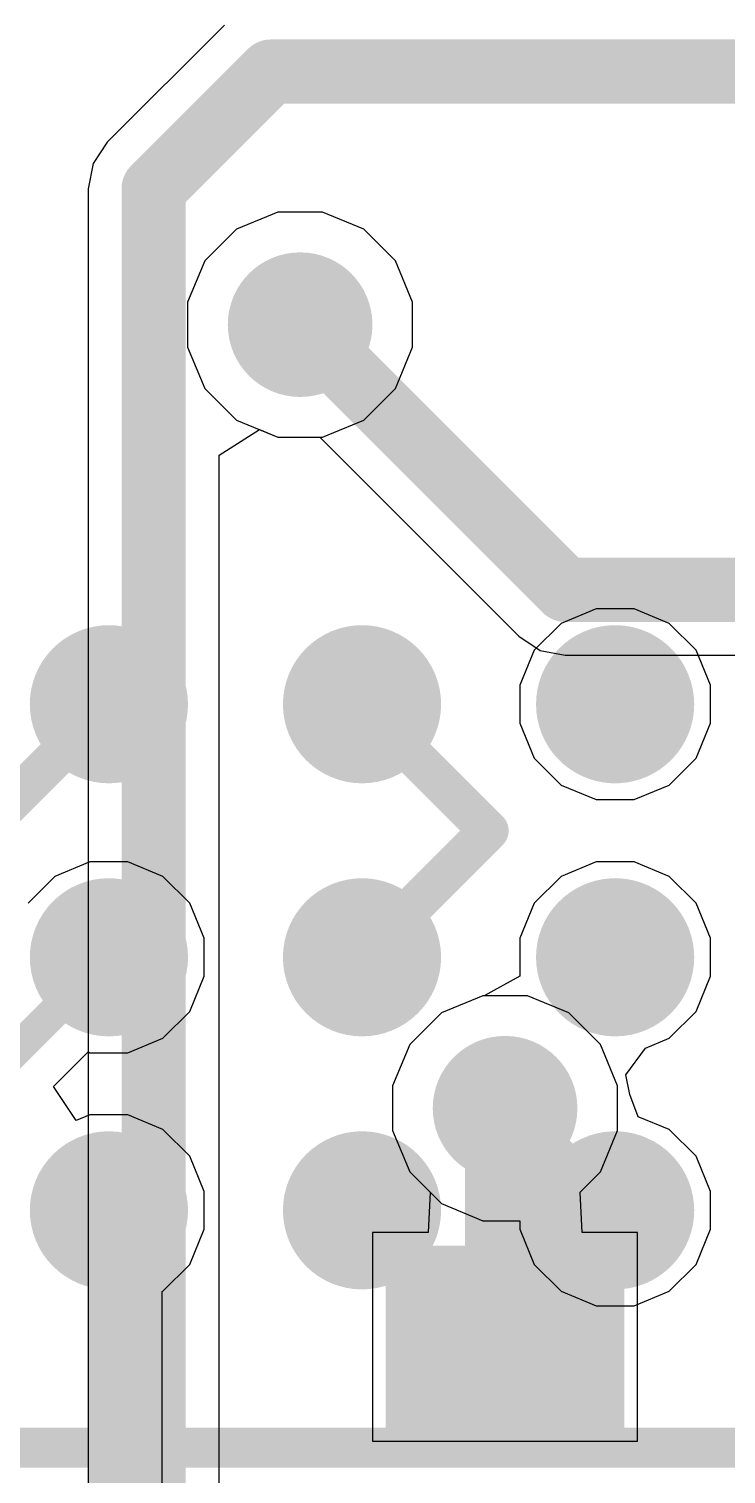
# Model space of a CAD drawing. Header units: millimetres. Extents: x -12 to 5428, y 0 to 5422.
# Drawn here: x 28.454 to 30.658, y 3.879 to 8.448 of the extents above; entities that cross this region are included whole.
import ezdxf

# ---------------------------------------------------------------- set-up
doc = ezdxf.new("R2010")
doc.units = ezdxf.units.MM
for name, color, linetype in [('BottomLayer', 5, 'Continuous'), ('BottomPaste', 16, 'Continuous'), ('BottomSolder', 6, 'Continuous'), ('TopLayer', 1, 'Continuous'), ('TopOverlay', 2, 'Continuous'), ('TopPaste', 8, 'Continuous'), ('TopSolder', 216, 'Continuous'), ('ViaHoleLayer', 16, 'Continuous')]:
    doc.layers.add(name, color=color, linetype=linetype)

# ---------------------------------------------------------------- blocks, each defined once
blk = doc.blocks.new('180_FCBGA__15X15__2')
at = {"layer": 'TopLayer'}
h = blk.add_hatch(color=1, dxfattribs=at)
edge = h.paths.add_edge_path()
edge.add_arc((-3.59999788, 6.800001640000001), 0.1999996, 0, 360)
h = blk.add_hatch(color=1, dxfattribs=at)
edge = h.paths.add_edge_path()
edge.add_arc((-2.79999694, 6.800001640000001), 0.1999996, 0, 360)
h = blk.add_hatch(color=1, dxfattribs=at)
edge = h.paths.add_edge_path()
edge.add_arc((-1.99999854, 6.800001640000001), 0.1999996, 0, 360)
h = blk.add_hatch(color=1, dxfattribs=at)
edge = h.paths.add_edge_path()
edge.add_arc((-3.59999788, 6.00000324), 0.1999996, 0, 360)
h = blk.add_hatch(color=1, dxfattribs=at)
edge = h.paths.add_edge_path()
edge.add_arc((-2.79999694, 6.00000324), 0.1999996, 0, 360)
h = blk.add_hatch(color=1, dxfattribs=at)
edge = h.paths.add_edge_path()
edge.add_arc((-1.99999854, 6.00000324), 0.1999996, 0, 360)
h = blk.add_hatch(color=1, dxfattribs=at)
edge = h.paths.add_edge_path()
edge.add_arc((-3.59999788, 5.2000023), 0.1999996, 0, 360)
h = blk.add_hatch(color=1, dxfattribs=at)
edge = h.paths.add_edge_path()
edge.add_arc((-2.79999694, 5.2000023), 0.1999996, 0, 360)
h = blk.add_hatch(color=1, dxfattribs=at)
edge = h.paths.add_edge_path()
edge.add_arc((-1.99999854, 5.2000023), 0.1999996, 0, 360)
at = {"layer": 'TopPaste'}
h = blk.add_hatch(color=8, dxfattribs=at)
edge = h.paths.add_edge_path()
edge.add_arc((-3.59999788, 6.800001640000001), 0.1999996, 0, 360)
h = blk.add_hatch(color=8, dxfattribs=at)
edge = h.paths.add_edge_path()
edge.add_arc((-2.79999694, 6.800001640000001), 0.1999996, 0, 360)
h = blk.add_hatch(color=8, dxfattribs=at)
edge = h.paths.add_edge_path()
edge.add_arc((-1.99999854, 6.800001640000001), 0.1999996, 0, 360)
h = blk.add_hatch(color=8, dxfattribs=at)
edge = h.paths.add_edge_path()
edge.add_arc((-3.59999788, 6.00000324), 0.1999996, 0, 360)
h = blk.add_hatch(color=8, dxfattribs=at)
edge = h.paths.add_edge_path()
edge.add_arc((-2.79999694, 6.00000324), 0.1999996, 0, 360)
h = blk.add_hatch(color=8, dxfattribs=at)
edge = h.paths.add_edge_path()
edge.add_arc((-1.99999854, 6.00000324), 0.1999996, 0, 360)
h = blk.add_hatch(color=8, dxfattribs=at)
edge = h.paths.add_edge_path()
edge.add_arc((-3.59999788, 5.2000023), 0.1999996, 0, 360)
h = blk.add_hatch(color=8, dxfattribs=at)
edge = h.paths.add_edge_path()
edge.add_arc((-2.79999694, 5.2000023), 0.1999996, 0, 360)
h = blk.add_hatch(color=8, dxfattribs=at)
edge = h.paths.add_edge_path()
edge.add_arc((-1.99999854, 5.2000023), 0.1999996, 0, 360)
at = {"layer": 'TopOverlay', "const_width": 0.127}
blk.add_lwpolyline([(7.55000268, 7.55000268), (-7.5499976, 7.55000268)], dxfattribs=at)
at = {"layer": 'TopSolder'}
for points, const_width in [([(-3.47499686, 6.800001640000001, 1), (-3.7249989, 6.800001640000001, 1)], 0.2499995), ([(-2.67499592, 6.800001640000001, 1), (-2.92499796, 6.800001640000001, 1)], 0.2499995), ([(-1.87499752, 6.800001640000001, 1), (-2.12499956, 6.800001640000001, 1)], 0.2499995), ([(-3.78749814, 6.800001640000001, 1), (-3.66249966, 6.800001640000001, 1)], 0.12499848), ([(-3.5374961, 6.800001640000001, 1), (-3.41249762, 6.800001640000001, 1)], 0.12499848), ([(-2.9874972, 6.800001640000001, 1), (-2.86249872, 6.800001640000001, 1)], 0.12499848), ([(-2.737495159999999, 6.800001640000001, 1), (-2.61249668, 6.800001640000001, 1)], 0.12499848), ([(-2.1874988, 6.800001640000001, 1), (-2.06250032, 6.800001640000001, 1)], 0.12499848), ([(-1.93749676, 6.800001640000001, 1), (-1.81249828, 6.800001640000001, 1)], 0.12499848), ([(-3.47499686, 6.00000324, 1), (-3.7249989, 6.00000324, 1)], 0.2499995), ([(-2.67499592, 6.00000324, 1), (-2.92499796, 6.00000324, 1)], 0.2499995), ([(-1.87499752, 6.00000324, 1), (-2.12499956, 6.00000324, 1)], 0.2499995), ([(-3.78749814, 6.00000324, 1), (-3.66249966, 6.00000324, 1)], 0.12499848), ([(-3.5374961, 6.00000324, 1), (-3.41249762, 6.00000324, 1)], 0.12499848), ([(-2.9874972, 6.00000324, 1), (-2.86249872, 6.00000324, 1)], 0.12499848), ([(-2.737495159999999, 6.00000324, 1), (-2.61249668, 6.00000324, 1)], 0.12499848), ([(-2.1874988, 6.00000324, 1), (-2.06250032, 6.00000324, 1)], 0.12499848), ([(-1.93749676, 6.00000324, 1), (-1.81249828, 6.00000324, 1)], 0.12499848), ([(-3.47499686, 5.2000023, 1), (-3.7249989, 5.2000023, 1)], 0.2499995), ([(-2.67499592, 5.2000023, 1), (-2.92499796, 5.2000023, 1)], 0.2499995), ([(-1.87499752, 5.2000023, 1), (-2.12499956, 5.2000023, 1)], 0.2499995), ([(-3.78749814, 5.2000023, 1), (-3.66249966, 5.2000023, 1)], 0.12499848), ([(-3.5374961, 5.2000023, 1), (-3.41249762, 5.2000023, 1)], 0.12499848), ([(-2.9874972, 5.2000023, 1), (-2.86249872, 5.2000023, 1)], 0.12499848), ([(-2.737495159999999, 5.2000023, 1), (-2.61249668, 5.2000023, 1)], 0.12499848), ([(-2.1874988, 5.2000023, 1), (-2.06250032, 5.2000023, 1)], 0.12499848), ([(-1.93749676, 5.2000023, 1), (-1.81249828, 5.2000023, 1)], 0.12499848)]:
    blk.add_lwpolyline(points, format="xyb", close=True, dxfattribs=dict(at, const_width=const_width))
blk = doc.blocks.new('C___0402_B_144')
at = {"layer": 'BottomLayer'}
for points in [[(-0.24131524, 0.31751778), (-0.2413152399999999, -0.31748222), (-0.69851524, -0.31748222), (-0.69851524, 0.31751778)], [(0.6984847599999999, 0.31751778), (0.6984847599999999, -0.31748222), (0.24128476, -0.31748222), (0.2412847599999999, 0.31751778)]]:
    blk.add_hatch(color=5, dxfattribs=at).paths.add_polyline_path(points)
at = {"layer": 'BottomPaste'}
for points in [[(-0.24131524, 0.31751778), (-0.2413152399999999, -0.31748222), (-0.69851524, -0.31748222), (-0.69851524, 0.31751778)], [(0.6984847599999999, 0.31751778), (0.6984847599999999, -0.31748222), (0.24128476, -0.31748222), (0.2412847599999999, 0.31751778)]]:
    blk.add_hatch(color=16, dxfattribs=at).paths.add_polyline_path(points)
at = {"layer": 'BottomSolder'}
for points in [[(-0.18131536, 0.37751766), (-0.18131536, -0.3774821), (-0.7585151199999999, -0.3774821), (-0.7585151199999999, 0.37751766)], [(0.7584846399999999, 0.37751766), (0.7584846399999999, -0.3774821), (0.18128488, -0.3774821), (0.18128488, 0.37751766)]]:
    blk.add_hatch(color=6, dxfattribs=at).paths.add_polyline_path(points)

msp = doc.modelspace()

# ---------------------------------------------------------------- hatches: boundary and pattern name
at = {"layer": 'BottomLayer'}
h = msp.add_hatch(color=5, dxfattribs=at)
edge = h.paths.add_edge_path()
edge.add_arc((29.31158476, 7.512796760000001), 0.2286, 0, 360)
h = msp.add_hatch(color=5, dxfattribs=at)
edge = h.paths.add_edge_path()
edge.add_arc((29.9593762, 5.0356643), 0.2286, 0, 360)
at = {"layer": 'TopLayer'}
h = msp.add_hatch(color=1, dxfattribs=at)
edge = h.paths.add_edge_path()
edge.add_arc((29.31158476, 7.512796760000001), 0.2286, 0, 360)
h = msp.add_hatch(color=1, dxfattribs=at)
edge = h.paths.add_edge_path()
edge.add_arc((29.9593762, 5.0356643), 0.2286, 0, 360)
at = {"layer": 'ViaHoleLayer'}
h = msp.add_hatch(color=16, dxfattribs=at)
edge = h.paths.add_edge_path()
edge.add_arc((29.31158476, 7.512796760000001), 0.1016, 0, 360)
h = msp.add_hatch(color=16, dxfattribs=at)
edge = h.paths.add_edge_path()
edge.add_arc((29.9593762, 5.0356643), 0.1016, 0, 360)

# ---------------------------------------------------------------- linework, layer by layer
at = {"layer": 'BottomLayer'}
for p, q in [((29.07222278, 8.459294739999999), (28.70214477999999, 8.08921674)), ((28.70214477999999, 8.08921674), (28.65723504, 8.02200326)), ((28.65723504, 8.02200326), (28.64146164, 7.94271716)), ((28.64146164, 7.94271716), (28.64146418, 7.94270446)), ((28.64146418, 7.94270446), (28.64146418, 3.63108494)), ((29.05582454, 7.09972672), (29.18282708, 7.18123278)), ((29.18282708, 7.18123278), (29.24085084, 7.15719676)), ((29.24085084, 7.15719676), (29.3741856, 7.15719676)), ((29.3741856, 7.15719676), (30.0032801, 6.5281048)), ((29.05582454, 3.54527866), (29.05582454, 7.09972672)), ((30.0032801, 6.5281048), (30.00328518, 6.52809718)), ((30.00328518, 6.52809718), (30.0705012, 6.48318744)), ((30.0705012, 6.48318744), (30.14978476, 6.467416579999999)), ((30.14978476, 6.467416579999999), (32.03730194, 6.467416579999999)), ((29.88864228, 5.3912643), (29.75794404, 5.33712674)), ((30.03011012, 5.3912643), (29.88864228, 5.3912643)), ((30.16080836, 5.33712674), (30.03011012, 5.3912643)), ((29.75794404, 5.33712674), (29.65791376, 5.23709646)), ((30.26083864, 5.23709646), (30.16080836, 5.33712674)), ((29.65791376, 5.23709646), (29.6037762, 5.10639822)), ((30.3149762, 5.10639822), (30.26083864, 5.23709646)), ((29.6037762, 5.10639822), (29.6037762, 4.964930379999999)), ((30.3149762, 4.964930379999999), (30.3149762, 5.10639822)), ((29.6037762, 4.964930379999999), (29.65791376, 4.834232139999999)), ((30.26083864, 4.834232139999999), (30.3149762, 4.964930379999999)), ((29.65791376, 4.834232139999999), (29.72214274, 4.77000316)), ((30.19660966, 4.77000316), (30.26083864, 4.834232139999999)), ((29.72214274, 4.77000316), (29.71632868, 4.643003159999999)), ((30.20255326, 4.643003159999999), (30.19660966, 4.77000316)), ((29.71632868, 4.643003159999999), (29.54018476, 4.643003159999999)), ((29.54018476, 4.643003159999999), (29.54018476, 3.98260316)), ((30.37838476, 4.643003159999999), (30.20255326, 4.643003159999999)), ((30.37838476, 3.98260316), (30.37838476, 4.643003159999999)), ((29.54018476, 3.98260316), (30.37838476, 3.98260316))]:
    msp.add_line(p, q, dxfattribs=at)
for points, const_width in [([(28.84864436, 7.94271716), (29.21872236, 8.312795159999999)], 0.2032), ([(29.21872236, 8.312795159999999), (32.32184036, 8.312795159999999)], 0.2032), ([(28.84864436, 3.54526596), (28.84864436, 7.94271716)], 0.2032), ([(29.31158476, 7.512796760000001), (30.14978476, 6.674596759999999)], 0.2032), ([(30.14978476, 6.674596759999999), (32.33301636, 6.674596759999999)], 0.2032), ([(29.95933048, 5.03561858), (29.9593762, 5.0356643)], 0.254), ([(29.95933048, 4.31284888), (29.95933048, 5.03561858)], 0.254), ([(29.95928476, 4.312803160000001), (29.95933048, 4.31284888)], 0.254)]:
    msp.add_lwpolyline(points, dxfattribs=dict(at, const_width=const_width))
for points, const_width in [([(29.16792236, 8.312795159999999, 1), (29.26952236, 8.312795159999999, 1)], 0.1016), ([(29.16792236, 8.312795159999999, 1), (29.26952236, 8.312795159999999, 1)], 0.1016), ([(28.79784436, 7.94271716, 1), (28.89944436, 7.94271716, 1)], 0.1016), ([(28.79784436, 7.94271716, 1), (28.89944436, 7.94271716, 1)], 0.1016), ([(29.26078476, 7.512796760000001, 1), (29.36238476, 7.512796760000001, 1)], 0.1016), ([(30.09898476, 6.674596759999999, 1), (30.20058476, 6.674596759999999, 1)], 0.1016), ([(30.09898476, 6.674596759999999, 1), (30.20058476, 6.674596759999999, 1)], 0.1016), ([(29.89583048, 5.03561858, 1), (30.02283048, 5.03561858, 1)], 0.127), ([(29.89583048, 5.03561858, 1), (30.02283048, 5.03561858, 1)], 0.127), ([(29.8958762, 5.0356643, 1), (30.0228762, 5.0356643, 1)], 0.127), ([(29.89578476, 4.312803160000001, 1), (30.02278476, 4.312803160000001, 1)], 0.127), ([(29.89583048, 4.31284888, 1), (30.02283048, 4.31284888, 1)], 0.127), ([(29.89583048, 4.31284888, 1), (30.02283048, 4.31284888, 1)], 0.127)]:
    msp.add_lwpolyline(points, format="xyb", close=True, dxfattribs=dict(at, const_width=const_width))
at = {"layer": 'TopLayer'}
for p, q in [((29.24085084, 7.86839676), (29.1101526, 7.814259199999999)), ((29.38231868, 7.86839676), (29.24085084, 7.86839676)), ((29.51301692, 7.814259199999999), (29.38231868, 7.86839676)), ((29.1101526, 7.814259199999999), (29.01012232, 7.714228919999999)), ((29.6130472, 7.714228919999999), (29.51301692, 7.814259199999999)), ((29.01012232, 7.714228919999999), (28.95598476, 7.58353068)), ((29.66718476, 7.58353068), (29.6130472, 7.714228919999999)), ((28.95598476, 7.58353068), (28.95598476, 7.442062839999999)), ((29.66718476, 7.442062839999999), (29.66718476, 7.58353068)), ((28.95598476, 7.442062839999999), (29.01012232, 7.3113646)), ((29.6130472, 7.3113646), (29.66718476, 7.442062839999999)), ((29.01012232, 7.3113646), (29.1101526, 7.21133432)), ((29.51301692, 7.21133432), (29.6130472, 7.3113646)), ((29.1101526, 7.21133432), (29.24085084, 7.15719676)), ((29.38231868, 7.15719676), (29.51301692, 7.21133432)), ((29.24085084, 7.15719676), (29.38231868, 7.15719676)), ((30.24720392, 6.614380979999999), (30.13635324, 6.5684654)), ((30.36718844, 6.614380979999999), (30.24720392, 6.614380979999999)), ((30.47803912, 6.5684654), (30.36718844, 6.614380979999999)), ((30.13635324, 6.5684654), (30.05151216, 6.48362432)), ((30.5628802, 6.48362432), (30.47803912, 6.5684654)), ((30.05151216, 6.48362432), (30.00559658, 6.37277364)), ((30.60879578, 6.37277364), (30.5628802, 6.48362432)), ((30.00559658, 6.37277364), (30.00559658, 6.252789119999999)), ((30.60879578, 6.252789119999999), (30.60879578, 6.37277364)), ((30.00559658, 6.252789119999999), (30.05151216, 6.14193844)), ((30.5628802, 6.14193844), (30.60879578, 6.252789119999999)), ((30.05151216, 6.14193844), (30.13635324, 6.057097359999999)), ((30.47803912, 6.057097359999999), (30.5628802, 6.14193844)), ((30.13635324, 6.057097359999999), (30.24720392, 6.011181779999999)), ((30.36718844, 6.011181779999999), (30.47803912, 6.057097359999999)), ((30.24720392, 6.011181779999999), (30.36718844, 6.011181779999999)), ((28.64720458, 5.81438004), (28.5363539, 5.76846446)), ((28.7671891, 5.81438004), (28.64720458, 5.81438004)), ((28.87803978, 5.76846446), (28.7671891, 5.81438004)), ((30.24720392, 5.81438004), (30.13635324, 5.76846446)), ((30.36718844, 5.81438004), (30.24720392, 5.81438004)), ((30.47803912, 5.76846446), (30.36718844, 5.81438004)), ((28.5363539, 5.76846446), (28.45151282, 5.68362338)), ((28.96288086, 5.68362338), (28.87803978, 5.76846446)), ((30.13635324, 5.76846446), (30.05151216, 5.68362338)), ((30.5628802, 5.68362338), (30.47803912, 5.76846446)), ((29.00879644, 5.5727727), (28.96288086, 5.68362338)), ((30.05151216, 5.68362338), (30.00559658, 5.5727727)), ((30.60879578, 5.5727727), (30.5628802, 5.68362338)), ((29.00879644, 5.45278818), (29.00879644, 5.5727727)), ((30.00559658, 5.5727727), (30.00559403999999, 5.45278818)), ((30.60879578, 5.45278818), (30.60879578, 5.5727727)), ((28.96288086, 5.3419375), (29.00879644, 5.45278818)), ((30.00559403999999, 5.45278818), (29.8936156, 5.3912643)), ((30.5628802, 5.3419375), (30.60879578, 5.45278818)), ((29.88864228, 5.3912643), (29.75794404, 5.33712674)), ((29.8936156, 5.3912643), (29.88864228, 5.3912643)), ((28.87803978, 5.25709642), (28.96288086, 5.3419375)), ((29.75794404, 5.33712674), (29.65791376, 5.23709646)), ((30.47803912, 5.25709642), (30.5628802, 5.3419375)), ((28.7671891, 5.21118084), (28.87803978, 5.25709642)), ((30.402911, 5.225976339999999), (30.47803912, 5.25709642)), ((28.5317057, 5.104005539999999), (28.6413194, 5.213619239999999)), ((28.6413194, 5.213619239999999), (28.64720458, 5.21118084)), ((28.64720458, 5.21118084), (28.7671891, 5.21118084)), ((29.65791376, 5.23709646), (29.6037762, 5.10639822)), ((30.34070386, 5.14138164), (30.402911, 5.225976339999999)), ((30.35371882, 5.07898146), (30.34070386, 5.14138164)), ((28.60364612, 4.99634002), (28.5317057, 5.104005539999999)), ((29.6037762, 5.10639822), (29.6037762, 4.964930379999999)), ((30.38046756, 5.008882539999999), (30.35371882, 5.07898146)), ((28.64720458, 5.01438164), (28.60364612, 4.99634002)), ((28.7671891, 5.01438164), (28.64720458, 5.01438164)), ((28.87803978, 4.96846606), (28.7671891, 5.01438164)), ((30.47803912, 4.96846606), (30.38046756, 5.008882539999999)), ((28.96288086, 4.88362498), (28.87803978, 4.96846606)), ((29.6037762, 4.964930379999999), (29.65791376, 4.834232139999999)), ((30.5628802, 4.88362498), (30.47803912, 4.96846606)), ((29.00879644, 4.7727743), (28.96288086, 4.88362498)), ((30.60879578, 4.7727743), (30.5628802, 4.88362498)), ((29.65791376, 4.834232139999999), (29.75794404, 4.73420186)), ((29.00879644, 4.65278978), (29.00879644, 4.7727743)), ((30.60879578, 4.65278978), (30.60879578, 4.7727743)), ((29.75794404, 4.73420186), (29.88864228, 4.6800643)), ((29.88864228, 4.6800643), (30.00559658, 4.6800643)), ((30.00559658, 4.6800643), (30.00559658, 4.65278978)), ((28.96288086, 4.5419391), (29.00879644, 4.65278978)), ((30.00559658, 4.65278978), (30.05151216, 4.5419391)), ((30.5628802, 4.5419391), (30.60879578, 4.65278978)), ((28.87803978, 4.45709802), (28.96288086, 4.5419391)), ((30.05151216, 4.5419391), (30.13635324, 4.45709802)), ((30.47803912, 4.45709802), (30.5628802, 4.5419391)), ((28.87555058, 4.45606678), (28.87803978, 4.45709802)), ((28.87555058, 3.49512636), (28.87555058, 4.45606678)), ((30.13635324, 4.45709802), (30.24720392, 4.41118244)), ((30.36718844, 4.41118244), (30.47803912, 4.45709802)), ((30.24720392, 4.41118244), (30.36718844, 4.41118244))]:
    msp.add_line(p, q, dxfattribs=at)
for points, const_width in [([(28.30721796, 5.91279996), (28.70721716, 6.312799159999999)], 0.127), ([(29.50721556, 6.312799159999999), (29.90721476, 5.91279996)], 0.127), ([(29.50721556, 5.512800759999999), (29.90721476, 5.91279996)], 0.127), ([(28.30721796, 5.11280156), (28.70721716, 5.512800759999999)], 0.1016), ([(29.9593762, 5.0356643), (29.97186792, 5.0356643)], 0.127), ([(29.97186792, 5.0356643), (30.2947324, 4.71279982)], 0.127), ([(28.70721716, 3.07602636), (28.70721716, 4.71280236)], 0.127), ([(30.2947324, 4.71279982), (30.30721396, 4.71279982)], 0.127)]:
    msp.add_lwpolyline(points, dxfattribs=dict(at, const_width=const_width))
for points, const_width in [([(28.67546716, 6.312799159999999, 1), (28.73896715999999, 6.312799159999999, 1)], 0.0635), ([(29.47546556, 6.312799159999999, 1), (29.53896556, 6.312799159999999, 1)], 0.0635), ([(29.87546476, 5.91279996, 1), (29.93896476, 5.91279996, 1)], 0.0635), ([(29.87546476, 5.91279996, 1), (29.93896476, 5.91279996, 1)], 0.0635), ([(29.47546556, 5.512800759999999, 1), (29.53896556, 5.512800759999999, 1)], 0.0635), ([(28.68181716, 5.512800759999999, 1), (28.73261716, 5.512800759999999, 1)], 0.0508), ([(29.9276262, 5.0356643, 1), (29.9911262, 5.0356643, 1)], 0.0635), ([(29.94011792, 5.0356643, 1), (30.00361792, 5.0356643, 1)], 0.0635), ([(29.94011792, 5.0356643, 1), (30.00361792, 5.0356643, 1)], 0.0635), ([(28.67546716, 4.71280236, 1), (28.73896715999999, 4.71280236, 1)], 0.0635), ([(30.2629824, 4.71279982, 1), (30.3264824, 4.71279982, 1)], 0.0635), ([(30.2629824, 4.71279982, 1), (30.3264824, 4.71279982, 1)], 0.0635), ([(30.27546396, 4.71279982, 1), (30.33896396, 4.71279982, 1)], 0.0635)]:
    msp.add_lwpolyline(points, format="xyb", close=True, dxfattribs=dict(at, const_width=const_width))

# ---------------------------------------------------------------- block references
for name, p, rotation in [('180_FCBGA__15X15__2', (26.7071983, 11.51278368), 180), ('C___0402_B_144', (29.95930254, 3.8429184), 90)]:
    msp.add_blockref(name, p, dxfattribs=dict(rotation=rotation))

doc.saveas('drawing.dxf')
